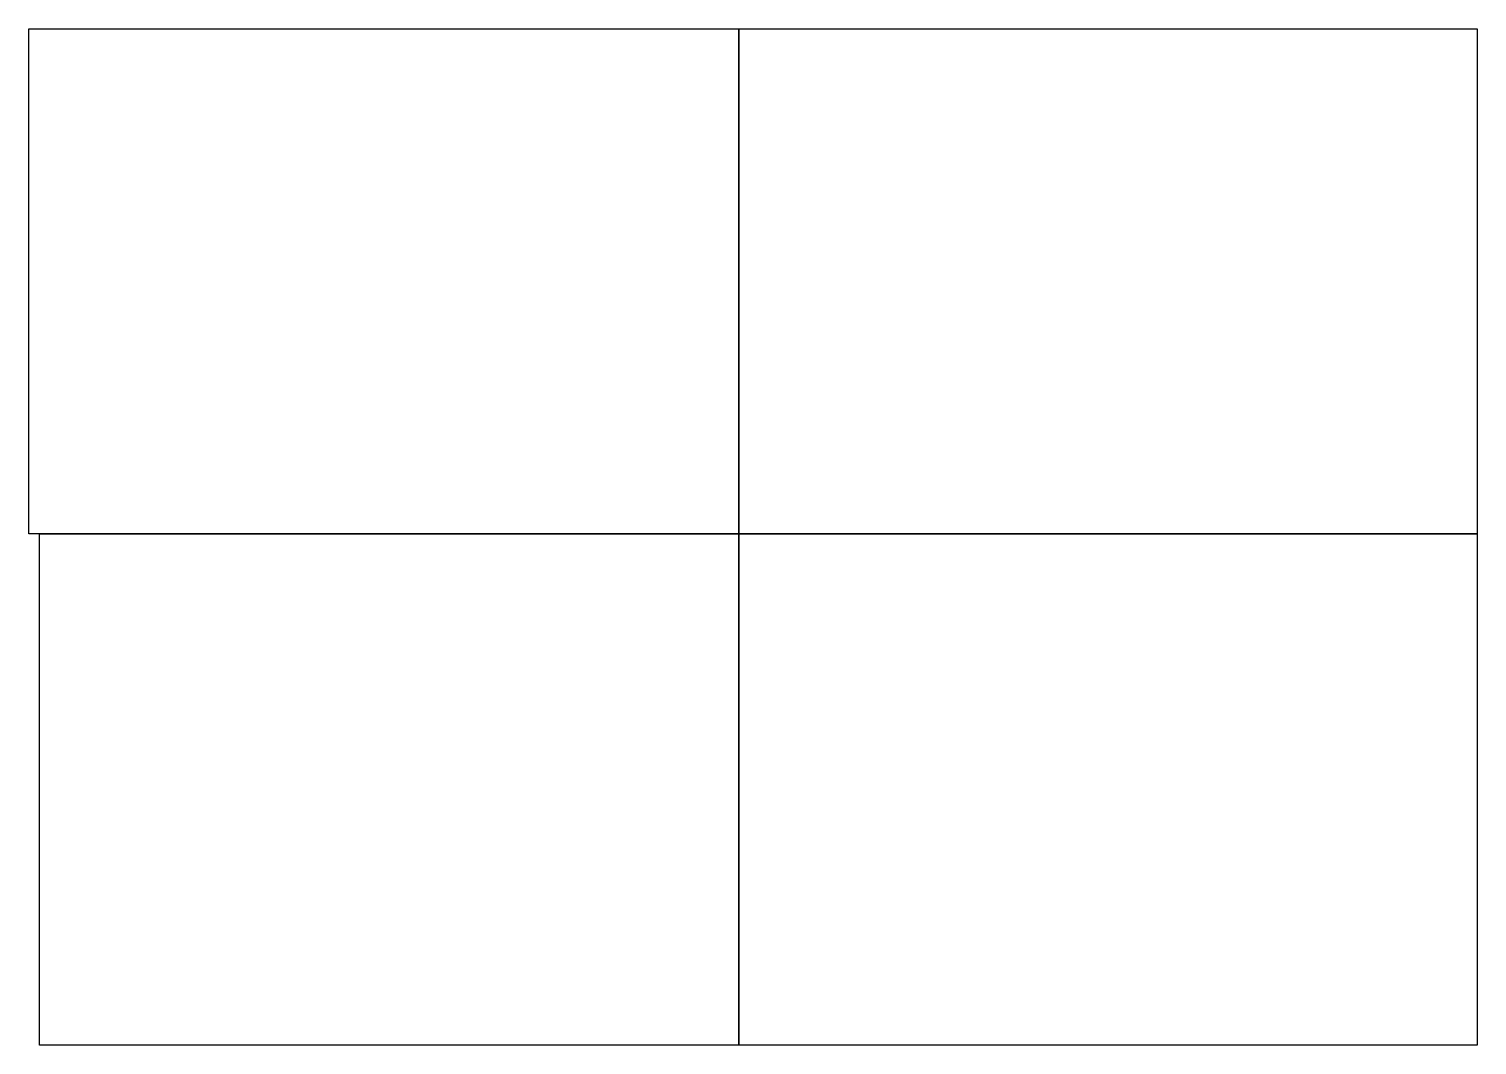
# Model space of a CAD drawing. Extents: x -14553 to 17595, y -13361 to 12610.
# Drawn here: x -586 to 9225, y -13361 to -6483 of the extents above; entities that cross this region are included whole.
import ezdxf

# ---------------------------------------------------------------- set-up
doc = ezdxf.new("R2010")
doc.units = 0
doc.header["$LTSCALE"] = 0.5
doc.header["$MEASUREMENT"] = 0
doc.header["$XCLIPFRAME"] = 0
doc.layers.get('0').update_dxf_attribs({"linetype": 'CONTINUOUS'})
picture_1 = doc.add_image_def('image1.jpg', size_in_pixel=(7200, 10800))
picture_2 = doc.add_image_def('image2.jpg', size_in_pixel=(7200, 10800))
picture_3 = doc.add_image_def('image3.jpg', size_in_pixel=(7200, 10800))
picture_4 = doc.add_image_def('image4.jpg', size_in_pixel=(7200, 10800))

msp = doc.modelspace()

# ---------------------------------------------------------------- pictures from other files: only their frames are drawn
at = {"color": 18, "true_color": 0x000000}
image = msp.add_image(picture_1, insert=(6184.84519, -10975.53301), size_in_units=(4605.45245, 6908.17868), rotation=90, dxfattribs=dict(at, fade=81))
image.set_boundary_path([(1680.949922, 214.898766), (7022.887218, 7733.984603)])
image = msp.add_image(picture_2, insert=(10975.74196, -10975.54812), size_in_units=(4605.45245, 6908.17868), rotation=90, dxfattribs=dict(at, fade=81))
image.set_boundary_path([(1680.973552, 244.06758), (7022.910848, 8061.8171)])
image = msp.add_image(picture_4, insert=(6180.28747, -14162.56136), size_in_units=(4605.45245, 6908.17868), rotation=90, dxfattribs=dict(at, fade=81))
image.set_boundary_path([(1252.065397, 334.586374), (6663.4363, 7741.10998)])
image = msp.add_image(picture_3, insert=(10975.69484, -14162.55196), size_in_units=(4605.45245, 6908.17868), rotation=90, dxfattribs=dict(at, fade=81))
image.set_boundary_path([(1252.050708, 244.141243), (6663.421613, 8061.890764)])

doc.saveas('drawing.dxf')
